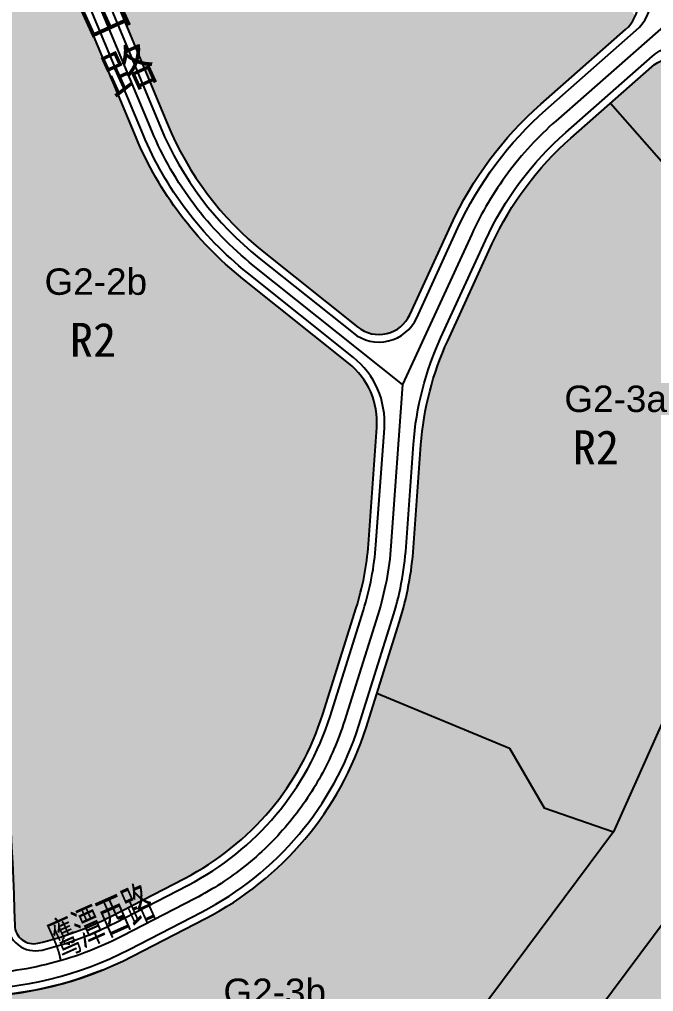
# Model space of a CAD drawing. Extents: x 2442 to 11417, y 1140 to 9206.
# Drawn here: x 7468 to 7804, y 3651 to 4167 of the extents above; entities that cross this region are included whole.
import ezdxf

# ---------------------------------------------------------------- set-up
doc = ezdxf.new("R2010")
doc.units = 0
doc.header["$LTSCALE"] = 1000
doc.header["$MEASUREMENT"] = 0
doc.linetypes.add('CENTER', pattern=[50.800000000000004, 31.75, -6.35, 6.35, -6.35])
doc.linetypes.add('CENTER2', pattern=[28.575000000000003, 19.05, -3.175, 3.175, -3.175])
for name, color, linetype in [('01-R2-R2二类居住', 2, 'Continuous'), ('08-G11-公园', 3, 'Continuous'), ('11-E1-水域', 130, 'Continuous'), ('14-z地块编号', 217, 'Continuous'), ('a-dlcenter', 1, 'CENTER'), ('RD-红线', 1, 'Continuous'), ('road-name', 2, 'Continuous'), ('基层360', 220, 'Continuous'), ('用地性质代码', 7, 'Continuous'), ('用地线', 5, 'Continuous'), ('蓝线', 5, 'Continuous'), ('道路', 7, 'Continuous'), ('道路红线', 12, 'Continuous')]:
    doc.layers.add(name, color=color, linetype=linetype)
doc.styles.get("Standard").update_dxf_attribs({"font": 'gbenor.shx', "bigfont": 'gbcbig.shx'})
doc.styles.add('xtx', font='')
doc.styles.get('xtx').set_extended_font_data('SimSun')

msp = doc.modelspace()

# ---------------------------------------------------------------- hatches: boundary and pattern name
at = {"layer": '01-R2-R2二类居住', "linetype": 'Continuous'}
for points in [[(7685.508453482253, 4351.338893189832), (7482.447783091106, 4264.283220771851), (7546.329078259271, 4111.052454275617, 0.12607595966428), (7597.418081538855, 4043.261152981096), (7647.111173562223, 4003.554591316672, 0.487653336403416), (7674.708327744977, 4010.112139838058), (7696.580099468817, 4057.794535801275, -0.1050037676913279), (7744.169891466614, 4121.805611635159), (7789.027303723815, 4161.327691321958, 0.1117865276450792), (7794.201616867105, 4168.485931296472, -0.06472260216648588)], [(7876.363704986244, 3919.549652861994, 0.3470484157739783), (7856.865914792388, 4041.9027413759, -0.01507914846362358), (7819.594394877165, 4078.395306679494), (7780.965798059908, 4122.238619229861), (7760.035717439061, 4103.797958645056, 0.1050037676913707), (7718.394649440997, 4047.788267290424), (7694.782615485316, 3996.311945811412, 0.08974360982850878), (7680.628035420175, 3941.121104919926), (7676.699003376519, 3886.681518985436, -0.05822817788151575), (7669.222517987753, 3847.462172753299), (7657.291287970123, 3809.523912149261), (7727.503650278812, 3780.342243713018), (7745.973905586989, 3748.635887742317), (7782.602884192789, 3735.943137191705), (7817.920708416219, 3815.081697987757)]]:
    msp.add_hatch(color=256, dxfattribs=at).paths.add_polyline_path(points)
h = msp.add_hatch(color=256, dxfattribs=at)
edge = h.paths.add_edge_path()
edge.add_arc((6108.475630416755, 3653.316590217634), 1357.317628964684, 1.3955836430238833, 23.714683296225303, ccw=False)
edge.add_arc((7475.387672011913, 3686.617776679394), 10.00000000000002, 181.3955836430276, 283.1003062280993)
edge.add_arc((7439.575942952881, 3840.505788109132), 167.9999999999895, 283.1003062280996, 297.3518120817749)
edge.add_line((7516.764036164689, 3691.287832532996), (7555.432586925105, 3711.290463509497))
edge.add_arc((7487.433552429041, 3842.744376755179), 148.0000000000001, 297.3518120817501, 342.5421233592349)
edge.add_line((7628.616342281621, 3798.343702780088), (7646.328011525173, 3854.662282046557))
edge.add_arc((7505.145221672589, 3899.062956021647), 148.0000000000033, 342.5421233592357, 355.8719872615684)
edge.add_line((7652.761266394576, 3888.409161362583), (7657.223201860747, 3950.232510356906))
edge.add_arc((7617.32697355751, 3953.111914318815), 39.99999999999919, 355.8719872615687, 411.3738918238401)
edge.add_line((7642.296399565565, 3984.361358551124), (7586.18183983523, 4029.198903076556))
edge.add_arc((7704.162377723288, 4176.85252707422), 188.9999999999976, 202.6310605966043, 231.3738918238412, ccw=False)
edge.add_line((7529.715046736744, 4104.126130823133), (7472.907070354825, 4240.390271072421))
edge.add_arc((7454.44703532979, 4232.694356125223), 20.00000000000068, 22.63106059658344, 113.2056629899328)
edge.add_line((7446.566380269796, 4251.07628409335), (7356.396023306399, 4212.418669881331))
edge.add_arc((7360.336350836396, 4203.227705897269), 9.999999999999337, 113.2056629899383, 203.7146832962289)
at = {"layer": '08-G11-公园'}
for points in [[(7831.100415909531, 4139.73018576016, 0.4144851625446543), (7802.860264073791, 4141.52896138198), (7780.965798059909, 4122.238619229862), (7819.594394877165, 4078.395306679495, 0.01507914846362033), (7856.86591479238, 4041.902741375909, -0.3470484157739158), (7876.363704986255, 3919.549652862023), (7906.135149307584, 3972.766669175946), (7946.093742048687, 4032.029565165533, -0.04844249626888571)], [(7948.755068203783, 3946.539352195033), (7986.412339645724, 4002.389140879402), (7986.606533182646, 4002.788161678347, -0.01532981209761122), (7946.093742048687, 4032.029565165532), (7906.135149307584, 3972.766669175947), (7876.363704986255, 3919.549652862022), (7817.920708416216, 3815.081697987756), (7782.602884192786, 3735.943137191708), (7677.829683489294, 3595.222372351347), (7593.48914829593, 3510.406748361335), (7471.577374866157, 3535.407278300107), (7395.115465028623, 3512.547059996427, -0.01114469254833665), (7387.564339509686, 3455.351444498142), (7372.460961200677, 3364.742957128774), (7420.678650343959, 3468.002987038808), (7473.424340534056, 3483.772642739089), (7537.19261015696, 3469.579287464264), (7571.677749078255, 3444.560407483136), (7622.850416301983, 3469.023294076324), (7715.801976380634, 3562.498448707977), (7826.00924669113, 3710.517706160552), (7862.65948415478, 3792.641877438996)], [(7948.755068203783, 3946.539352195033), (7986.412339645724, 4002.389140879402), (7986.606533182646, 4002.788161678347, -0.01532981209761122), (7946.093742048687, 4032.029565165532), (7906.135149307584, 3972.766669175947), (7876.363704986255, 3919.549652862022), (7817.920708416216, 3815.081697987756), (7782.602884192786, 3735.943137191708), (7677.829683489294, 3595.222372351347), (7593.48914829593, 3510.406748361335), (7471.577374866157, 3535.407278300107), (7395.115465028623, 3512.547059996427, -0.01114469254833665), (7387.564339509686, 3455.351444498142), (7372.460961200677, 3364.742957128774), (7420.678650343959, 3468.002987038808), (7473.424340534056, 3483.772642739089), (7537.19261015696, 3469.579287464264), (7571.677749078255, 3444.560407483136), (7622.850416301983, 3469.023294076324), (7715.801976380634, 3562.498448707977), (7826.00924669113, 3710.517706160552), (7862.65948415478, 3792.641877438996)], [(7782.602884192788, 3735.943137191704), (7745.97390558699, 3748.635887742318), (7727.503650278811, 3780.342243713018), (7657.291287970123, 3809.52391214926), (7651.510848744201, 3791.14359348683, -0.1997757550896487), (7566.459457383927, 3689.9736127129), (7527.790906623511, 3669.970981736399, -0.1197267733134527), (7439.718195785114, 3648.505840806755), (7422.544000506697, 3648.4931164391, 0.4084759818508383), (7402.5623860019, 3628.870861186317, -0.02252559001757801), (7395.115465028623, 3512.547059996427), (7471.577374866159, 3535.407278300107), (7593.489148295928, 3510.406748361334), (7677.82968348929, 3595.222372351345)]]:
    msp.add_hatch(color=256, dxfattribs=at).paths.add_polyline_path(points)
at = {"layer": '11-E1-水域'}
h = msp.add_hatch(color=256, dxfattribs=at)
h.paths.add_polyline_path([(8762.120117187498, 3825.810058593751), (8737.059570312498, 3763.800048828119), (8703.305102656366, 3706.348498497608), (8893.285088100452, 3665.210052751769), (8905.598776340445, 3695.273680883209), (8936.325087999994, 3786.215968000253), (8957.455556999943, 3861.723892499901), (8993.958573525455, 3995.25825411824), (9000.000000000004, 4027.530198101467), (9035.811075678057, 4191.01269973045), (9045.627601096483, 4250.000000000003), (9050.430620859404, 4297.665605451156), (8845.57627072116, 4342.069527782276), (8801.049804687498, 4088.560107421877), (8793.009765625002, 3977.320068359375)])
h.paths.add_polyline_path([(8808.637700903488, 3472.89250715822), (8857.13144728135, 3576.941648355019), (8881.736914152461, 3637.015412737895), (8686.435174294707, 3679.306236218198), (8626.820312500005, 3587.689941406257), (8586.589843750004, 3538.100097656251), (8524.070312499998, 3477.600097656253), (8495.150390625, 3453.030029296875), (8442.379882812502, 3422.5), (8304.884780067601, 3370.69516991073), (8213.622058323177, 3350.013629210007), (8061.799804687503, 3333.590087890625), (7901.770019531247, 3326.780029296875), (7810.080080369771, 3333.782001934109), (7873.690185546875, 3435.130004882813), (7867.819824218751, 3456.350097656249), (7878.821847388636, 3553.367422775786), (7917.040039062504, 3621.179931640629), (7938.355224609369, 3669.440063476543), (8000.364501953126, 3791.666015624992), (8023.049804687504, 3841.659912109382), (8047.160156250001, 3915.920043945302), (8065.243896716825, 3955.683552885304), (8052.471000421404, 3962.659256599842, -0.02367161301589443), (7986.606533182646, 4002.788161678347), (7986.412339645718, 4002.389140879391), (7948.755068203787, 3946.539352195042), (7862.659484154779, 3792.64187743899), (7826.009246691134, 3710.517706160555), (7715.801976380643, 3562.498448707986), (7622.850416301982, 3469.023294076323), (7571.677749078255, 3444.560407483136), (7537.192610156957, 3469.579287464263), (7473.424340534057, 3483.772642739089), (7420.678650343959, 3468.002987038808), (7372.460961200678, 3364.742957128777), (7348.77499146189, 3222.645616653078), (8652.953826670713, 3222.645616653078), (8682.839957725146, 3269.234795597252), (8760.589905256405, 3388.974156677255)])

# ---------------------------------------------------------------- linework, layer by layer
at = {"layer": 'a-dlcenter', "linetype": 'CENTER2', "flags": 128}
for points in [[(7670.899520254578, 3973.026644787557), (7591.799960687043, 4036.230028028826, -0.1260759596642793), (7538.022062498007, 4107.589292549375), (7406.203524686238, 4423.779744451056)], [(7821.692175625201, 4174.114208983431), (7752.102804452838, 4112.801785140107, 0.1050037676913279), (7707.487374454903, 4052.791401545841), (7670.899520254578, 3973.026644787557), (7664.730134885547, 3887.54534017401, -0.05822817788151555), (7657.775264756463, 3851.062227399928), (7640.063595512911, 3794.743648133459, -0.1997757550896482), (7560.946022154516, 3700.632038111199), (7522.2774713941, 3680.629407134697, -0.119726773313452), (7439.709304983104, 3660.505837513157), (7380.278425515757, 3660.461805152515)]]:
    msp.add_lwpolyline(points, format="xyb", dxfattribs=at)
at = {"layer": 'RD-红线'}
msp.add_lwpolyline([(7511.871390843298, 3662.636825954735, -0.09662815969785077), (7439.71819223574, 3648.505840815768), (7422.543996957322, 3648.493116448303, 0.4084759818508774), (7402.562382452698, 3628.87086119495, -0.03367873730223478), (7387.564335961681, 3455.35144450641), (7346.88020099079, 3211.278373278205)], format="xyb", dxfattribs=at)
at = {"layer": '用地线', "flags": 128}
msp.add_lwpolyline([(7780.965798059909, 4122.238619229861), (7819.594394877165, 4078.395306679494, 0.01507914846362033), (7856.86591479238, 4041.902741375908, -0.3470484157740101), (7876.363704986244, 3919.549652861994), (7817.920708416217, 3815.081697987757), (7782.602884192789, 3735.943137191705), (7677.829683489293, 3595.222372351346), (7593.489148295929, 3510.406748361334), (7593.489148295929, 3510.406748361334), (7593.489148295929, 3510.406748361334), (7471.577374866157, 3535.407278300107), (7395.115465028623, 3512.547059996427)], format="xyb", dxfattribs=at)
msp.add_lwpolyline([(7657.291287970123, 3809.523912149261), (7727.503650278811, 3780.342243713017), (7727.503650278811, 3780.342243713017), (7727.503650278811, 3780.342243713017), (7727.503650278811, 3780.342243713017), (7745.97390558699, 3748.635887742318), (7782.602884192789, 3735.943137191705), (7782.602884192789, 3735.943137191705)], dxfattribs=at)
msp.add_lwpolyline([(7657.291287970123, 3809.523912149261), (7727.503650278811, 3780.342243713017), (7727.503650278811, 3780.342243713017), (7727.503650278811, 3780.342243713017), (7727.503650278811, 3780.342243713017), (7745.97390558699, 3748.635887742318), (7782.602884192789, 3735.943137191705), (7782.602884192789, 3735.943137191705)], dxfattribs=at)
at = {"layer": '蓝线', "linetype": 'Continuous', "ltscale": 0.3}
msp.add_lwpolyline([(7986.606533182646, 4002.788161678347), (7986.412339645723, 4002.389140879402), (7948.75506820379, 3946.539352195044), (7862.659484154778, 3792.641877438989), (7826.00924669113, 3710.51770616055), (7715.801976380637, 3562.498448707978), (7622.850416301982, 3469.023294076324), (7571.677749078255, 3444.560407483135), (7537.192610156955, 3469.579287464265), (7473.424340534057, 3483.772642739089), (7420.678650343958, 3468.002987038808), (7352.755959342951, 3322.543940183775), (7322.980388148342, 3296.573632582091), (7032.963839233795, 3311.811356524006), (6946.821591461892, 3343.668352518231), (6839.391961245099, 3420.688591516111), (6819.50058434566, 3494.663916923571), (6766.134754098195, 3601.327899914235), (6689.897806529014, 3685.135360444896), (6610.520226568333, 3796.453856389038), (6516.047420913092, 3841.889367456126), (6355.116839786215, 3856.480287560658), (6272.728304813327, 3846.396293740812), (6044.792295244384, 3717.451987278415)], dxfattribs=at)
msp.add_lwpolyline([(7986.606533182646, 4002.788161678347), (7986.412339645723, 4002.389140879402), (7948.75506820379, 3946.539352195044), (7862.659484154778, 3792.641877438989), (7826.00924669113, 3710.51770616055), (7715.801976380637, 3562.498448707978), (7622.850416301982, 3469.023294076324), (7571.677749078255, 3444.560407483135), (7537.192610156955, 3469.579287464265), (7473.424340534057, 3483.772642739089), (7420.678650343958, 3468.002987038808), (7352.755959342951, 3322.543940183775), (7322.980388148342, 3296.573632582091), (7032.963839233795, 3311.811356524006), (6946.821591461892, 3343.668352518231), (6839.391961245099, 3420.688591516111), (6819.50058434566, 3494.663916923571), (6766.134754098195, 3601.327899914235), (6689.897806529014, 3685.135360444896), (6610.520226568333, 3796.453856389038), (6516.047420913092, 3841.889367456126), (6355.116839786215, 3856.480287560658), (6272.728304813327, 3846.396293740812), (6044.792295244384, 3717.451987278415)], dxfattribs=at)
at = {"layer": '道路', "flags": 128}
msp.add_lwpolyline([(7701.400607667839, 4359.95132021563), (7657.316205761304, 4462.778254442956), (7649.205089534882, 4481.69744532805, 0.4142110094547284), (7616.378531076298, 4494.823318378441), (7431.189857239136, 4415.430350871212, 0.4112801527049071), (7423.25528035774, 4395.871950718264), (7542.637071254265, 4109.513271286177, 0.1260759596642808), (7594.92113893805, 4040.136208557865), (7644.614230961419, 4000.429646893442, 0.4876533364033988), (7678.344086073673, 4008.444428419582), (7700.215857797512, 4056.126824382797, -0.1050037676913276), (7746.814195795355, 4118.804336136808), (7794.636928920907, 4160.939041959598, 0.4019925827797464), (7797.427603615593, 4194.044210734005), (7795.544528253149, 4196.371189374587, -0.05866987225648584)], format="xyb", close=True, dxfattribs=at)
for points in [[(7461.361569699825, 3687.496118546114, 0.4775195145401311), (7479.870878086693, 3673.292396891312, 0.06030007974176209), (7518.601847907826, 3687.735024066896), (7557.270398668309, 3707.737655043433, 0.1997757550895727), (7632.432093358718, 3797.143684564545), (7650.143762602279, 3853.462263831042, 0.05822817788147945), (7656.7508892249, 3888.121220966392), (7661.212824691066, 3949.944569960716, 0.2470207928933705), (7644.793342166366, 3987.486302974355), (7588.678782436002, 4032.323847499814, -0.1260759596642148), (7533.40705374175, 4105.665313812574), (7476.599077359831, 4241.929454061861, 0.4171539614508067), (7444.990249257798, 4254.752669686975), (7355.746848624545, 4216.492457918607, 0.4166017042323412), (7347.919502121822, 4196.683403484094, -0.09728093774219981), (7461.361569699819, 3687.496118546341)], [(7358.862000000023, 3359.328000000212), (7374.869000000006, 3457.371999999974), (7380.583900000027, 3500), (7381.238000000012, 3504.87900000019), (7385.114000000001, 3542.398000000045), (7387.121999999974, 3567.550999999978), (7389.684999999998, 3614.998999999836), (7389.791884000006, 3631.056184999645), (7389.777233505297, 3627.593117575787, -0.4127582298243025), (7414.758487290344, 3652.487349247335), (7439.715232184444, 3652.505839708889, 0.119726773313453), (7525.953094880374, 3673.523790202499), (7564.62164564079, 3693.526421179, 0.199775755089648), (7647.695097667104, 3792.343611702373), (7665.406766910656, 3848.662190968842, 0.05822817788151585), (7672.709380546195, 3886.969459381628), (7676.638412589852, 3941.409045316112, -0.08974360982850796), (7691.146857156622, 3997.979657229886), (7714.758891112294, 4049.455978708885, -0.105003767691329), (7757.39141311032, 4106.799234143406), (7803.200693120972, 4147.159966603755, -0.4265410705915103), (7837.723019760551, 4144.249829397953), (7837.723019760551, 4144.249829397953)]]:
    msp.add_lwpolyline(points, format="xyb", dxfattribs=at)
at = {"layer": '道路红线', "flags": 128}
for points in [[(7681.829253213896, 4385.29930905591), (7642.83851032114, 4476.246510508274, 0.4142124494706608), (7616.575989158341, 4486.747793402428), (7433.202900961397, 4408.133192779543, 0.4112801527000535), (7427.913183040619, 4395.09425934431), (7546.329078259271, 4111.052454275617, 0.12607595966428), (7597.418081538855, 4043.261152981096), (7647.111173562223, 4003.554591316672, 0.4876533364034158), (7674.708327744977, 4010.112139838058), (7696.580099468817, 4057.794535801275, -0.1050037676913279), (7744.169891466614, 4121.805611635159), (7789.027303723815, 4161.327691321958, 0.4142135623730749), (7790.812159571863, 4189.555590457417), (7789.734909538866, 4190.778265205739, -0.05898665316295491), (7694.044696417664, 4356.806382492825), (7650.010226212471, 4459.51824524485)], [(7348.089819928042, 3218.5351219677), (7387.564339509686, 3455.351444498142, 0.03367873730223478), (7402.5623860019, 3628.870861186314, -0.4084759818508774), (7422.544000506697, 3648.4931164391), (7439.718195785114, 3648.505840806755, 0.1197267733134527), (7527.790906623511, 3669.970981736399), (7566.459457383927, 3689.9736127129, 0.1997757550896486), (7651.510848744201, 3791.14359348683), (7669.222517987753, 3847.462172753299, 0.05822817788151577), (7676.699003376519, 3886.681518985436), (7680.628035420175, 3941.121104919926, -0.08974360982850875), (7694.782615485316, 3996.311945811412), (7718.394649440997, 4047.788267290424, -0.1050037676913707), (7760.035717439061, 4103.797958645056), (7802.860264073791, 4141.52896138198, -0.4144851625446537), (7831.100415909531, 4139.73018576016, 0.06381970179384093), (7986.606533182645, 4002.788161678347, 0.06239083450843147)]]:
    msp.add_lwpolyline(points, format="xyb", dxfattribs=at)
msp.add_lwpolyline([(7351.180755282732, 4199.205881677127, -0.09769448157049651), (7465.390638311484, 3686.374225468202, 0.4753949961459387), (7477.654237142232, 3676.878029120549, 0.06226420107076234), (7516.764036164689, 3691.287832532996), (7555.432586925105, 3711.290463509497, 0.1997757550896486), (7628.616342281621, 3798.343702780088), (7646.328011525173, 3854.662282046557, 0.05822817788151533), (7652.761266394576, 3888.409161362583), (7657.223201860747, 3950.232510356906, 0.2470207928934329), (7642.296399565565, 3984.361358551124), (7586.18183983523, 4029.198903076556, -0.1260759596642798), (7529.715046736744, 4104.126130823133), (7472.907070354825, 4240.390271072421, 0.4171539614507158), (7446.566380269796, 4251.07628409335), (7356.396023306399, 4212.418669881331, 0.416818049599587)], format="xyb", close=True, dxfattribs=at)

# ---------------------------------------------------------------- texts
at = {"layer": '14-z地块编号', "linetype": 'Continuous', "char_height": 14, "width": 55.68540158630408, "attachment_point": 1, "style": 'xtx'}
for s, insert in [('\\pt28;{\\fArial|b0|i0|c0|p32;G2-2b}', (7481.185980764388, 4034.654075252599)), ('\\pt28;{\\fArial|b0|i0|c0|p32;G2-3a}', (7756.570491122811, 3972.532395256037)), ('\\pt28;{\\fArial|b0|i0|c0|p32;G2-3b}', (7575.961014690603, 3658.138870044726))]:
    msp.add_mtext(s, dxfattribs=dict(at, insert=insert))
at = {"layer": 'road-name', "color": 7, "char_height": 20, "width": 193.3333333333334, "attachment_point": 1}
for s, insert, rotation in [('{\\fSimSun|b0|i0|c134|p54;钱\\P家\\P山\\P路}', (7468.036369481026, 4234.741214194759), 24.456088100463916), ('\\pt160;鹰潭西路', (7480.907511221015, 3685.436676477945), 24.027372940374278), ('\\pt160;鹰潭西路', (7480.907511221015, 3685.436676477945), 24.027372940374278)]:
    msp.add_mtext(s, dxfattribs=dict(at, insert=insert, rotation=rotation))
at = {"layer": '基层360', "color": 0, "insert": (7850.202479162965, 3714.88676796839), "char_height": 40, "width": 404.2273864774106, "attachment_point": 1, "rotation": 331.7195138016847}
msp.add_mtext('常\\P\\P山\\P\\P港', dxfattribs=at)
at = {"layer": '用地性质代码', "char_height": 18, "width": 193.3333333333334, "attachment_point": 1}
for insert in [(7494.653289737461, 4005.79340407174), (7761.064179282079, 3948.836360487066)]:
    msp.add_mtext('{\\fSimSun|b0|i0|c134|p54;R2}', dxfattribs=dict(at, insert=insert))

doc.saveas('drawing.dxf')
